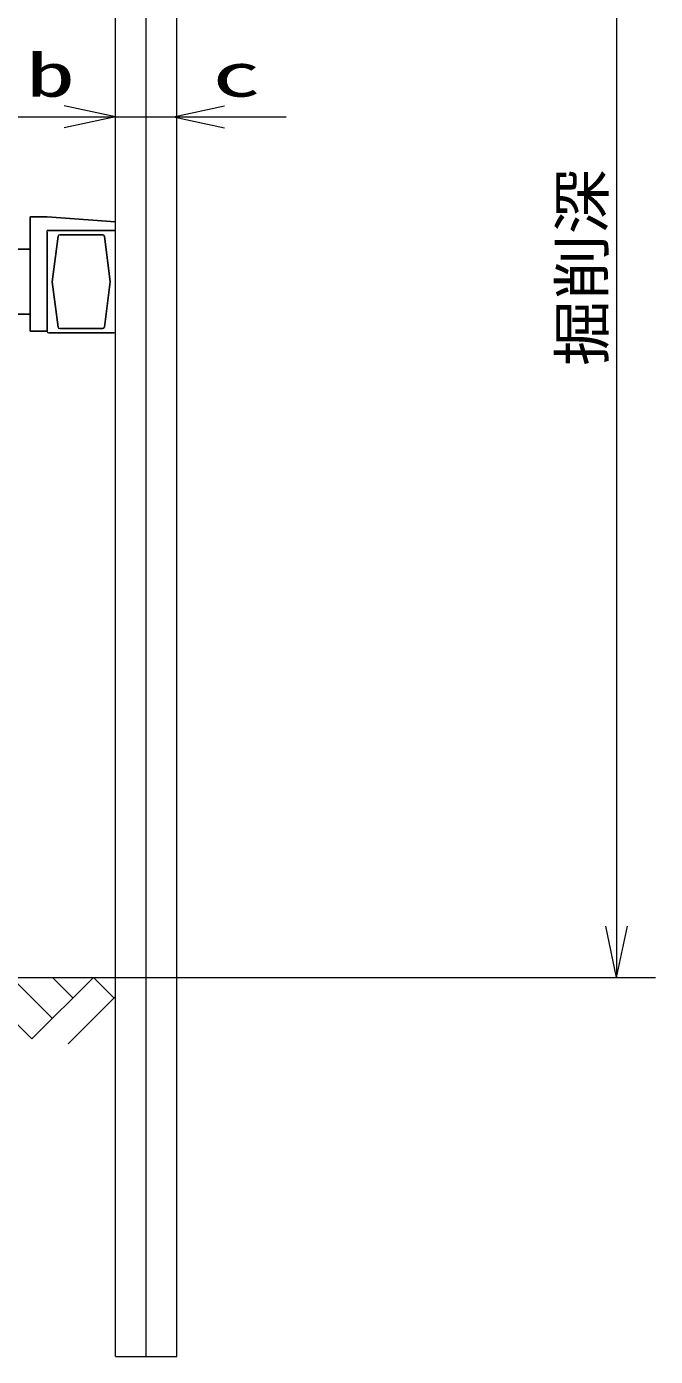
# Model space of a CAD drawing. Units: millimetres on the paper. Extents: x -398 to 398, y -282 to 282.
# Drawn here: x -36.1 to 0.7, y -154.3 to -76.4 of the extents above; entities that cross this region are included whole.
import ezdxf
from ezdxf.enums import TextEntityAlignment as Align

# ---------------------------------------------------------------- set-up
doc = ezdxf.new("R2010")
doc.units = ezdxf.units.MM
doc.layers.add('0-2__0-1__1-0_陣へようこそ', color=7, linetype='Continuous', lineweight=18)
doc.layers.add('0-8__0-7_図', color=7, linetype='Continuous', lineweight=18)
doc.styles.add('ＭＳ ゴシック', font='')
doc.styles.get('ＭＳ ゴシック').set_extended_font_data('MS Gothic')

msp = doc.modelspace()

# ---------------------------------------------------------------- linework, layer by layer
at = {"layer": '0-2__0-1__1-0_陣へようこそ'}
for p, q in [((-30.919, -154.272), (-30.919, -48.072)), ((-29.119, -154.272), (-29.119, -48.072)), ((-27.319, -154.272), (-27.319, -48.072)), ((-1.568, -48.072), (-1.568, -132.072)), ((-83.938, -81.665), (-20.926, -81.665)), ((-30.919, -81.665), (-33.919, -81.027)), ((-30.919, -81.665), (-33.919, -82.303)), ((-27.522, -81.665), (-24.522, -81.027)), ((-27.522, -81.665), (-24.522, -82.303)), ((-1.568, -132.072), (-2.206, -129.072)), ((-1.568, -132.072), (-0.931, -129.072)), ((-75.319, -132.072), (-30.919, -132.072)), ((-39.409, -132.072), (-35.809, -135.672)), ((-37.009, -132.072), (-34.609, -134.472)), ((-35.809, -135.672), (-32.209, -132.072)), ((-34.609, -132.072), (-33.409, -133.272)), ((-32.209, -132.072), (-31.009, -133.272)), ((-30.919, -132.072), (0.701, -132.072)), ((-33.693, -135.955), (-30.919, -133.182)), ((-30.919, -154.272), (-27.319, -154.272))]:
    msp.add_line(p, q, dxfattribs=at)
at = {"layer": '0-8__0-7_図'}
for p, q in [((-34.919, -94.222), (-34.919, -88.322)), ((-34.919, -88.422), (-34.919, -94.222))]:
    msp.add_line(p, q, dxfattribs=at)
for points in [[(-34.919, -87.522), (-35.919, -87.522), (-34.919, -87.522)], [(-35.919, -87.522), (-35.919, -94.222), (-35.919, -87.522)], [(-30.919, -87.822), (-34.919, -87.522), (-30.919, -87.822)], [(-34.919, -88.322), (-30.919, -88.322), (-34.919, -88.322)], [(-34.619, -91.322), (-34.28, -88.659), (-34.619, -91.322)], [(-34.181, -88.572), (-31.657, -88.572), (-34.181, -88.572)], [(-31.558, -88.659), (-31.219, -91.322), (-31.558, -88.659)], [(-35.919, -89.422), (-40.819, -89.422), (-35.919, -89.422)], [(-34.28, -93.984), (-34.619, -91.322), (-34.28, -93.984)], [(-31.558, -93.984), (-31.219, -91.322), (-31.558, -93.984)], [(-35.919, -93.222), (-40.819, -93.222), (-35.919, -93.222)], [(-35.919, -94.222), (-34.919, -94.222), (-35.919, -94.222)], [(-31.657, -94.072), (-34.181, -94.072), (-31.657, -94.072)], [(-30.919, -94.322), (-34.819, -94.322), (-31.019, -94.322)]]:
    msp.add_lwpolyline(points, dxfattribs=at)
for centre, start, end in [((-34.181, -88.672), 90, 172.7468), ((-34.181, -88.672), 90, 172.7468), ((-31.657, -88.672), 7.2532, 90), ((-31.657, -88.672), 7.2532, 90), ((-34.819, -94.222), 180, 270), ((-34.819, -94.222), 180, 270), ((-34.181, -93.972), 187.2532, 270), ((-34.181, -93.972), 187.2532, 270), ((-31.657, -93.972), 270, 352.7468), ((-31.657, -93.972), 270, 352.7468)]:
    msp.add_arc(centre, 0.1, start, end, dxfattribs=at)

# ---------------------------------------------------------------- texts
at = {"layer": '0-2__0-1__1-0_陣へようこそ', "style": 'ＭＳ ゴシック', "width": 1.65}
for s, p in [('b', (-36.16, -81.251)), ('c', (-25.267, -81.251))]:
    msp.add_text(s, height=2.566, dxfattribs=at).set_placement(p, align=Align.BOTTOM_LEFT)
at = {"layer": '0-2__0-1__1-0_陣へようこそ', "style": 'ＭＳ ゴシック', "width": 1.1}
msp.add_text('掘削深', height=2.566, rotation=90, dxfattribs=at).set_placement((-1.55, -96.257), align=Align.BOTTOM_LEFT)

doc.saveas('drawing.dxf')
